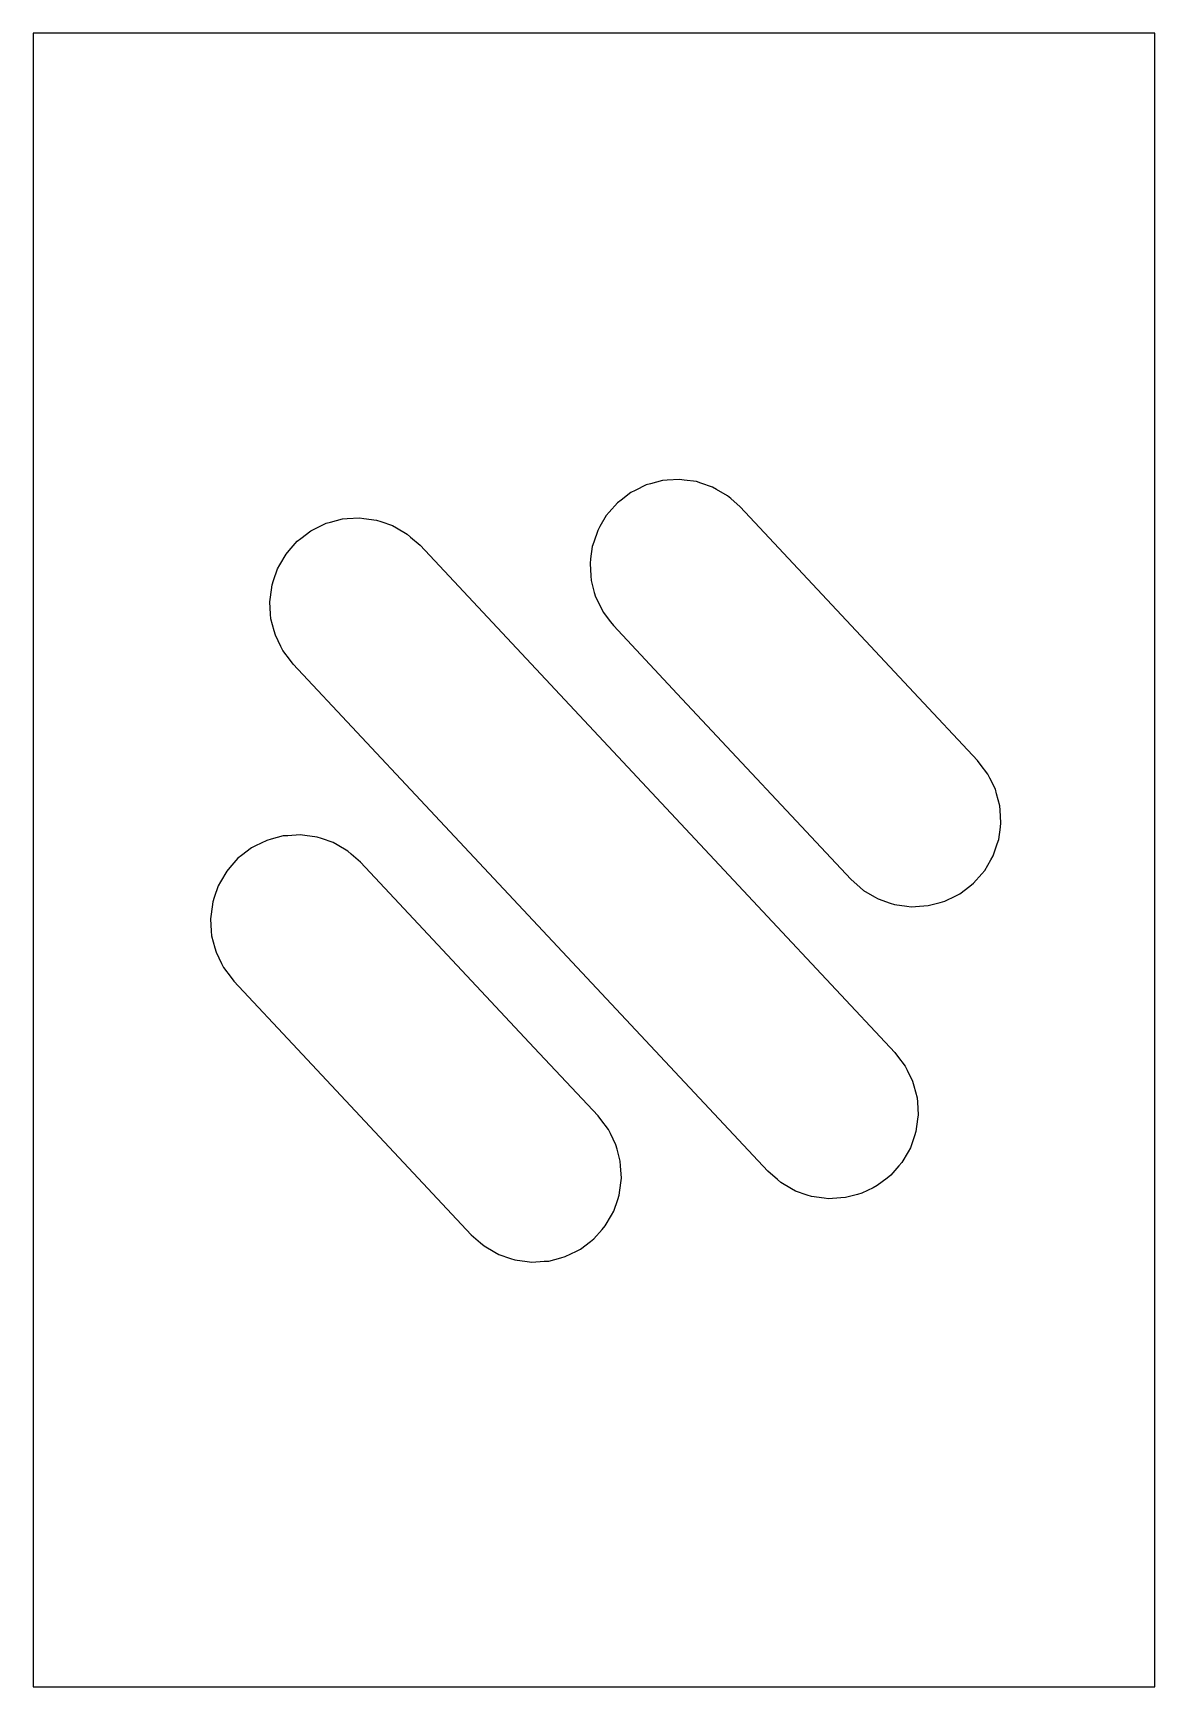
# Model space of a CAD drawing. Header units: metres. Extents: x -18.5 to 13.8, y -1.1 to 46.5.
import ezdxf

# ---------------------------------------------------------------- set-up
doc = ezdxf.new("R2010")
doc.units = ezdxf.units.M

msp = doc.modelspace()

# ---------------------------------------------------------------- linework, layer by layer
for p, q in [((-17.722, 46.5), (-18.55, 46.5)), ((-18.55, 46.5), (-18.55, 45.271)), ((-15.869, 46.5), (-17.722, 46.5)), ((-14.922, 46.5), (-15.869, 46.5)), ((-14.878, 46.5), (-14.922, 46.5)), ((-14.818, 46.5), (-14.878, 46.5)), ((-14.748, 46.5), (-14.818, 46.5)), ((-14.671, 46.5), (-14.748, 46.5)), ((-14.596, 46.5), (-14.671, 46.5)), ((-14.671, 46.5), (-14.671, 46.5)), ((-14.529, 46.5), (-14.596, 46.5)), ((-14.477, 46.5), (-14.529, 46.5)), ((-14.445, 46.5), (-14.477, 46.5)), ((9.82, 46.5), (-14.445, 46.5)), ((9.988, 46.5), (9.82, 46.5)), ((12.933, 46.5), (9.988, 46.5)), ((12.954, 46.5), (12.933, 46.5)), ((12.994, 46.5), (12.954, 46.5)), ((13.049, 46.5), (12.994, 46.5)), ((13.116, 46.5), (13.049, 46.5)), ((13.188, 46.5), (13.116, 46.5)), ((13.257, 46.5), (13.188, 46.5)), ((13.318, 46.5), (13.257, 46.5)), ((13.366, 46.5), (13.318, 46.5)), ((13.399, 46.5), (13.366, 46.5)), ((13.75, 46.5), (13.399, 46.5)), ((13.75, 45.566), (13.75, 46.5)), ((-18.55, 45.271), (-18.55, 45.207)), ((13.75, 44.977), (13.75, 45.566)), ((-18.55, 45.207), (-18.55, 45.073)), ((-18.55, 45.073), (-18.55, 44.873)), ((-18.55, 44.873), (-18.55, 44.617)), ((13.75, 36.896), (13.75, 44.977)), ((-18.55, 44.617), (-18.55, 43.104)), ((-18.55, 43.104), (-18.55, 42.912)), ((-18.55, 42.912), (-18.55, 42.676)), ((-18.55, 42.676), (-18.55, 41.932)), ((-18.55, 41.932), (-18.55, 41.7)), ((-18.55, 41.7), (-18.55, 41.452)), ((-18.55, 41.452), (-18.55, 41.21)), ((-18.55, 41.21), (-18.55, 40.994)), ((-18.55, 40.994), (-18.55, 40.279)), ((-18.55, 40.279), (-18.55, 34.189)), ((13.75, 0.446), (13.75, 36.896)), ((-18.55, 34.189), (-18.55, 32.881)), ((-1.219, 33.336), (-1.337, 33.278)), ((-0.897, 33.494), (-1.219, 33.336)), ((-0.77, 33.528), (-0.897, 33.494)), ((-0.424, 33.621), (-0.77, 33.528)), ((-0.292, 33.63), (-0.424, 33.621)), ((0.065, 33.653), (-0.292, 33.63)), ((0.196, 33.636), (0.065, 33.653)), ((0.551, 33.589), (0.196, 33.636)), ((0.676, 33.547), (0.551, 33.589)), ((1.015, 33.431), (0.676, 33.547)), ((0.676, 33.547), (0.676, 33.547)), ((1.129, 33.366), (1.015, 33.431)), ((1.44, 33.186), (1.129, 33.366)), ((-18.55, 32.881), (-18.55, 29.165)), ((-1.725, 32.98), (-1.962, 32.71)), ((-1.621, 33.06), (-1.725, 32.98)), ((-1.337, 33.278), (-1.621, 33.06)), ((1.539, 33.1), (1.44, 33.186)), ((1.808, 32.863), (1.539, 33.1)), ((6.808, 27.522), (1.808, 32.863)), ((-10.436, 32.231), (-10.115, 32.39)), ((-10.115, 32.39), (-9.988, 32.424)), ((-9.988, 32.424), (-9.641, 32.517)), ((-9.641, 32.517), (-9.51, 32.525)), ((-9.51, 32.525), (-9.152, 32.549)), ((-9.152, 32.549), (-9.022, 32.531)), ((-9.022, 32.531), (-8.666, 32.485)), ((-8.666, 32.485), (-8.542, 32.442)), ((-8.542, 32.442), (-8.202, 32.327)), ((-2.049, 32.611), (-2.228, 32.301)), ((-1.962, 32.71), (-2.049, 32.611)), ((-10.943, 31.875), (-10.839, 31.955)), ((-10.839, 31.955), (-10.554, 32.173)), ((-10.554, 32.173), (-10.436, 32.231)), ((-8.202, 32.327), (-8.088, 32.261)), ((-8.088, 32.261), (-7.778, 32.082)), ((-7.778, 32.082), (-7.679, 31.995)), ((-7.679, 31.995), (-7.409, 31.759)), ((-2.294, 32.187), (-2.409, 31.847)), ((-2.228, 32.301), (-2.294, 32.187)), ((-11.446, 31.196), (-11.266, 31.507)), ((-11.266, 31.507), (-11.18, 31.605)), ((-11.18, 31.605), (-10.943, 31.875)), ((-7.409, 31.759), (2.591, 21.077)), ((-2.451, 31.723), (-2.498, 31.367)), ((-2.409, 31.847), (-2.451, 31.723)), ((-11.627, 30.743), (-11.511, 31.082)), ((-11.511, 31.082), (-11.446, 31.196)), ((-2.498, 31.367), (-2.515, 31.237)), ((-2.515, 31.237), (-2.492, 30.879)), ((-11.716, 30.263), (-11.669, 30.618)), ((-11.669, 30.618), (-11.627, 30.743)), ((-2.492, 30.879), (-2.484, 30.748)), ((-2.484, 30.748), (-2.391, 30.401)), ((-11.733, 30.132), (-11.716, 30.263)), ((-11.71, 29.774), (-11.733, 30.132)), ((-2.391, 30.401), (-2.357, 30.274)), ((-2.357, 30.274), (-2.198, 29.953)), ((-11.701, 29.643), (-11.71, 29.774)), ((-11.608, 29.297), (-11.701, 29.643)), ((-2.198, 29.953), (-2.14, 29.835)), ((-2.14, 29.835), (-1.922, 29.55)), ((-1.922, 29.55), (-1.842, 29.446)), ((-18.55, 29.165), (-18.55, 14.391)), ((-11.574, 29.17), (-11.608, 29.297)), ((-11.416, 28.848), (-11.574, 29.17)), ((-1.842, 29.446), (-0.008, 27.487)), ((-11.358, 28.73), (-11.416, 28.848)), ((-11.14, 28.446), (-11.358, 28.73)), ((-11.059, 28.341), (-11.14, 28.446)), ((-7.391, 24.423), (-11.059, 28.341)), ((-0.008, 27.487), (4.993, 22.146)), ((8.643, 25.563), (6.808, 27.522)), ((8.723, 25.459), (8.643, 25.563)), ((8.941, 25.174), (8.723, 25.459)), ((8.999, 25.056), (8.941, 25.174)), ((9.158, 24.735), (8.999, 25.056)), ((2.609, 13.741), (-7.391, 24.423)), ((9.192, 24.608), (9.158, 24.735)), ((9.284, 24.261), (9.192, 24.608)), ((9.293, 24.13), (9.284, 24.261)), ((9.316, 23.772), (9.293, 24.13)), ((-11.35, 23.392), (-11.696, 23.299)), ((-11.219, 23.4), (-11.35, 23.392)), ((-10.861, 23.424), (-11.219, 23.4)), ((-10.73, 23.406), (-10.861, 23.424)), ((-10.375, 23.36), (-10.73, 23.406)), ((-10.25, 23.317), (-10.375, 23.36)), ((9.252, 23.286), (9.299, 23.642)), ((9.299, 23.642), (9.316, 23.772)), ((-12.263, 23.048), (-12.547, 22.83)), ((-12.145, 23.106), (-12.263, 23.048)), ((-11.823, 23.265), (-12.145, 23.106)), ((-11.696, 23.299), (-11.823, 23.265)), ((-9.911, 23.202), (-10.25, 23.317)), ((-9.797, 23.136), (-9.911, 23.202)), ((-9.487, 22.957), (-9.797, 23.136)), ((-9.388, 22.87), (-9.487, 22.957)), ((-9.118, 22.634), (-9.388, 22.87)), ((9.095, 22.822), (9.21, 23.162)), ((9.21, 23.162), (9.252, 23.286)), ((-12.975, 22.382), (-13.154, 22.071)), ((-12.888, 22.48), (-12.975, 22.382)), ((-12.652, 22.75), (-12.888, 22.48)), ((-12.547, 22.83), (-12.652, 22.75)), ((-4.118, 17.293), (-9.118, 22.634)), ((8.763, 22.299), (8.849, 22.398)), ((8.849, 22.398), (9.029, 22.708)), ((9.029, 22.708), (9.095, 22.822)), ((-13.22, 21.957), (-13.335, 21.618)), ((-13.154, 22.071), (-13.22, 21.957)), ((4.993, 22.146), (5.262, 21.909)), ((5.262, 21.909), (5.361, 21.823)), ((8.137, 21.731), (8.422, 21.949)), ((8.422, 21.949), (8.526, 22.03)), ((8.526, 22.03), (8.763, 22.299)), ((-13.378, 21.493), (-13.425, 21.138)), ((-13.335, 21.618), (-13.378, 21.493)), ((5.361, 21.823), (5.672, 21.643)), ((5.672, 21.643), (5.785, 21.578)), ((5.785, 21.578), (6.125, 21.462)), ((6.125, 21.462), (6.249, 21.42)), ((7.224, 21.388), (7.571, 21.481)), ((7.571, 21.481), (7.698, 21.515)), ((7.698, 21.515), (8.019, 21.673)), ((8.019, 21.673), (8.137, 21.731)), ((-13.425, 21.138), (-13.442, 21.007)), ((-13.442, 21.007), (-13.418, 20.65)), ((2.591, 21.077), (6.259, 17.159)), ((6.249, 21.42), (6.605, 21.373)), ((6.605, 21.373), (6.735, 21.356)), ((6.735, 21.356), (7.093, 21.379)), ((7.093, 21.379), (7.224, 21.388)), ((-13.418, 20.65), (-13.41, 20.518)), ((-13.41, 20.518), (-13.317, 20.172)), ((-13.317, 20.172), (-13.283, 20.045)), ((-13.317, 20.172), (-13.317, 20.172)), ((-13.283, 20.045), (-13.125, 19.723)), ((-13.125, 19.723), (-13.066, 19.605)), ((-13.066, 19.605), (-12.848, 19.321)), ((-12.848, 19.321), (-12.768, 19.216)), ((-12.768, 19.216), (-10.934, 17.257)), ((-10.934, 17.257), (-5.934, 11.916)), ((-2.284, 15.334), (-4.118, 17.293)), ((6.259, 17.159), (6.34, 17.054)), ((6.34, 17.054), (6.558, 16.77)), ((6.558, 16.77), (6.616, 16.652)), ((6.616, 16.652), (6.774, 16.33)), ((6.774, 16.33), (6.808, 16.203)), ((6.808, 16.203), (6.901, 15.857)), ((6.901, 15.857), (6.91, 15.726)), ((6.91, 15.726), (6.933, 15.368)), ((-2.204, 15.229), (-2.284, 15.334)), ((6.916, 15.237), (6.869, 14.882)), ((6.933, 15.368), (6.916, 15.237)), ((-1.985, 14.945), (-2.204, 15.229)), ((-1.927, 14.827), (-1.985, 14.945)), ((-1.769, 14.505), (-1.927, 14.827)), ((6.827, 14.757), (6.711, 14.418)), ((6.869, 14.882), (6.827, 14.757)), ((-18.55, 14.391), (-18.55, 10.049)), ((-1.735, 14.378), (-1.769, 14.505)), ((-1.642, 14.032), (-1.735, 14.378)), ((6.646, 14.304), (6.466, 13.993)), ((6.711, 14.418), (6.646, 14.304)), ((-1.633, 13.901), (-1.642, 14.032)), ((-1.61, 13.543), (-1.633, 13.901)), ((6.38, 13.895), (6.143, 13.625)), ((6.466, 13.993), (6.38, 13.895)), ((-1.674, 13.057), (-1.627, 13.412)), ((-1.627, 13.412), (-1.61, 13.543)), ((2.879, 13.505), (2.609, 13.741)), ((2.978, 13.418), (2.879, 13.505)), ((3.288, 13.239), (2.978, 13.418)), ((6.039, 13.545), (5.754, 13.327)), ((6.143, 13.625), (6.039, 13.545)), ((-1.832, 12.593), (-1.716, 12.932)), ((-1.716, 12.932), (-1.674, 13.057)), ((3.402, 13.173), (3.288, 13.239)), ((3.742, 13.058), (3.402, 13.173)), ((3.402, 13.173), (3.402, 13.173)), ((3.866, 13.015), (3.742, 13.058)), ((4.222, 12.969), (3.866, 13.015)), ((4.352, 12.951), (4.222, 12.969)), ((4.71, 12.975), (4.352, 12.951)), ((4.841, 12.983), (4.71, 12.975)), ((5.188, 13.076), (4.841, 12.983)), ((5.315, 13.11), (5.188, 13.076)), ((5.636, 13.269), (5.315, 13.11)), ((5.754, 13.327), (5.636, 13.269)), ((-2.077, 12.168), (-1.897, 12.479)), ((-1.897, 12.479), (-1.832, 12.593)), ((-5.934, 11.916), (-5.664, 11.68)), ((-2.4, 11.8), (-2.164, 12.07)), ((-2.164, 12.07), (-2.077, 12.168)), ((-5.664, 11.68), (-5.565, 11.593)), ((-5.565, 11.593), (-5.255, 11.414)), ((-3.228, 11.285), (-2.907, 11.444)), ((-2.907, 11.444), (-2.789, 11.502)), ((-2.789, 11.502), (-2.504, 11.72)), ((-2.504, 11.72), (-2.4, 11.8)), ((-5.255, 11.414), (-5.141, 11.348)), ((-5.141, 11.348), (-4.801, 11.233)), ((-4.801, 11.233), (-4.677, 11.19)), ((-4.677, 11.19), (-4.321, 11.144)), ((-4.321, 11.144), (-4.191, 11.126)), ((-4.191, 11.126), (-3.833, 11.15)), ((-3.833, 11.15), (-3.702, 11.158)), ((-3.702, 11.158), (-3.356, 11.251)), ((-3.356, 11.251), (-3.228, 11.285)), ((-18.55, 10.049), (-18.55, 5.806)), ((-18.55, 5.806), (-18.55, 3.974)), ((-18.55, 3.974), (-18.55, 3.756)), ((-18.55, 3.756), (-18.55, 3.025)), ((-18.55, 3.025), (-18.55, 2.804)), ((-18.55, 2.804), (-18.55, 2.631)), ((-18.55, 2.631), (-18.55, 1.105)), ((-18.55, 1.105), (-18.55, 0.866)), ((-18.55, 0.866), (-18.55, 0.689)), ((-18.55, 0.689), (-18.55, 0.579)), ((-18.55, 0.579), (-18.55, -0.451)), ((13.75, -0.148), (13.75, 0.446)), ((-18.55, -0.451), (-18.55, -0.515)), ((13.75, -1.1), (13.75, -0.148)), ((-18.55, -0.515), (-18.55, -0.536)), ((-18.55, -0.536), (-18.55, -1.1)), ((-18.55, -1.1), (-15.869, -1.1)), ((-15.869, -1.1), (-14.922, -1.1)), ((-14.922, -1.1), (-14.878, -1.1)), ((-14.878, -1.1), (-14.818, -1.1)), ((-14.818, -1.1), (-14.748, -1.1)), ((-14.748, -1.1), (-14.671, -1.1)), ((-14.671, -1.1), (-14.596, -1.1)), ((-14.596, -1.1), (-14.529, -1.1)), ((-14.529, -1.1), (-14.477, -1.1)), ((-14.477, -1.1), (-14.445, -1.1)), ((-14.445, -1.1), (9.82, -1.1)), ((9.82, -1.1), (9.988, -1.1)), ((9.988, -1.1), (12.933, -1.1)), ((12.933, -1.1), (12.954, -1.1)), ((12.954, -1.1), (12.994, -1.1)), ((12.994, -1.1), (13.049, -1.1)), ((13.049, -1.1), (13.116, -1.1)), ((13.116, -1.1), (13.188, -1.1)), ((13.188, -1.1), (13.257, -1.1)), ((13.257, -1.1), (13.318, -1.1)), ((13.318, -1.1), (13.366, -1.1)), ((13.366, -1.1), (13.399, -1.1)), ((13.399, -1.1), (13.75, -1.1))]:
    msp.add_line(p, q)

doc.saveas('drawing.dxf')
